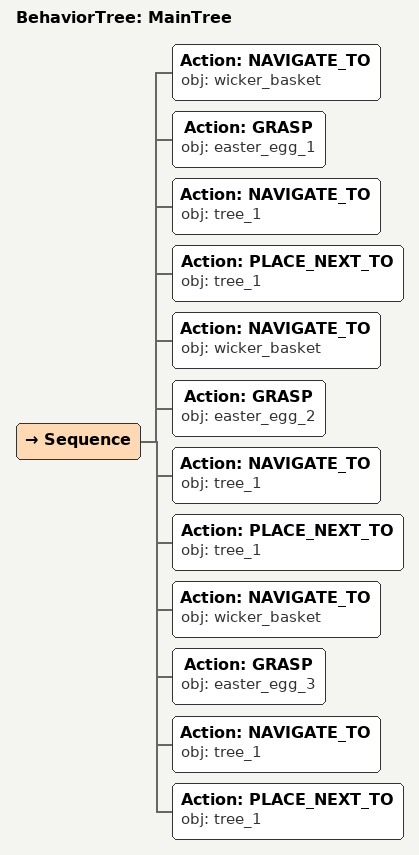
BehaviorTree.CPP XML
<root main_tree_to_execute="MainTree">
  <BehaviorTree ID="MainTree">
    <Sequence>
      <!-- Navigate to wicker_basket -->
      <Action ID="NAVIGATE_TO" obj="wicker_basket" />
      <!-- Grasp easter_egg_1 -->
      <Action ID="GRASP" obj="easter_egg_1" />
      <!-- Navigate to tree_1 -->
      <Action ID="NAVIGATE_TO" obj="tree_1" />
      <!-- Place next to tree_1 -->
      <Action ID="PLACE_NEXT_TO" obj="tree_1" />
      <!-- Navigate to wicker_basket -->
      <Action ID="NAVIGATE_TO" obj="wicker_basket" />
      <!-- Grasp easter_egg_2 -->
      <Action ID="GRASP" obj="easter_egg_2" />
      <!-- Navigate to tree_1 -->
      <Action ID="NAVIGATE_TO" obj="tree_1" />
      <!-- Place next to tree_1 -->
      <Action ID="PLACE_NEXT_TO" obj="tree_1" />
      <!-- Navigate to wicker_basket -->
      <Action ID="NAVIGATE_TO" obj="wicker_basket" />
      <!-- Grasp easter_egg_3 -->
      <Action ID="GRASP" obj="easter_egg_3" />
      <!-- Navigate to tree_1 -->
      <Action ID="NAVIGATE_TO" obj="tree_1" />
      <!-- Place next to tree_1 -->
      <Action ID="PLACE_NEXT_TO" obj="tree_1" />
    </Sequence>
  </BehaviorTree>
</root>
